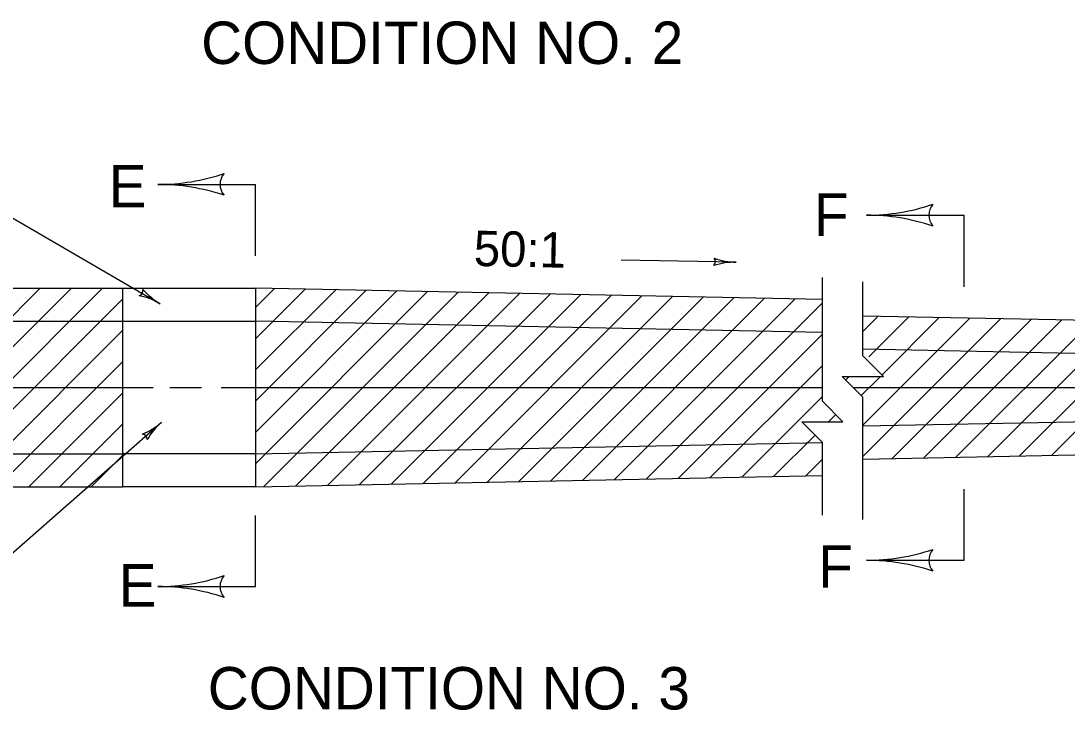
# Model space of a CAD drawing. Extents: x 1000 to 1036.3, y 1000 to 1022.
# Drawn here: x 1012.7 to 1018.62, y 1006.19 to 1010.09 of the extents above; entities that cross this region are included whole.
import ezdxf

# ---------------------------------------------------------------- set-up
doc = ezdxf.new("R2010")
doc.units = 0
doc.layers.add('Level 1', color=7, linetype='Continuous')
doc.layers.add('Level 2', color=7, linetype='Continuous')

msp = doc.modelspace()

# ---------------------------------------------------------------- linework, layer by layer
at = {"layer": 'Level 1'}
for p, q in [((1012.2908, 1009.1853), (1013.4872, 1008.4914)), ((1013.4735, 1009.1663), (1014.0263, 1009.1663)), ((1014.0263, 1008.7618), (1014.0263, 1009.1663)), ((1017.4841, 1008.9923), (1018.0368, 1008.9923)), ((1018.0368, 1008.5877), (1018.0368, 1008.9923)), ((1016.7458, 1008.7258), (1016.0963, 1008.7388)), ((1010.9638, 1008.5798), (1013.2763, 1008.5798)), ((1010.9638, 1008.5798), (1013.2763, 1008.5798)), ((1012.0358, 1007.4548), (1013.1609, 1008.5798)), ((1012.4473, 1008.2197), (1012.8074, 1008.5798)), ((1012.5547, 1008.1503), (1012.9843, 1008.5798)), ((1013.2763, 1007.4548), (1013.2763, 1008.5798)), ((1013.2763, 1008.5798), (1014.0263, 1008.5798)), ((1013.2763, 1007.4548), (1013.2763, 1008.5798)), ((1013.2763, 1008.5798), (1014.0263, 1008.5798)), ((1014.0263, 1008.5798), (1014.0263, 1007.4548)), ((1017.2339, 1008.5157), (1014.0263, 1008.5798)), ((1014.0263, 1008.5798), (1014.0263, 1007.4548)), ((1017.2339, 1008.5157), (1014.0263, 1008.5798)), ((1014.0263, 1008.4705), (1014.1334, 1008.5777)), ((1014.0263, 1008.2937), (1014.3068, 1008.5742)), ((1014.0263, 1008.1168), (1014.4802, 1008.5708)), ((1014.0263, 1007.9402), (1014.6533, 1008.5673)), ((1014.0263, 1007.7633), (1014.8267, 1008.5638)), ((1014.0263, 1007.5865), (1015.0001, 1008.5603)), ((1014.072, 1007.4556), (1015.1733, 1008.5568)), ((1012.2127, 1007.4548), (1013.2763, 1008.5183)), ((1014.2525, 1007.4593), (1015.3467, 1008.5534)), ((1014.4329, 1007.4628), (1015.52, 1008.5499)), ((1014.6132, 1007.4664), (1015.6932, 1008.5464)), ((1014.7936, 1007.47), (1015.8666, 1008.543)), ((1014.9741, 1007.4737), (1016.0399, 1008.5395)), ((1015.1543, 1007.4773), (1016.2132, 1008.5361)), ((1015.3348, 1007.4808), (1016.3865, 1008.5326)), ((1015.5152, 1007.4844), (1016.5598, 1008.5291)), ((1015.6955, 1007.4881), (1016.7331, 1008.5257)), ((1015.8759, 1007.4917), (1016.9064, 1008.5222)), ((1016.0563, 1007.4953), (1017.0798, 1008.5187)), ((1016.2366, 1007.4988), (1017.2339, 1008.4962)), ((1010.9638, 1008.3923), (1013.2763, 1008.3923)), ((1010.9638, 1008.3923), (1013.2763, 1008.3923)), ((1013.2763, 1008.3923), (1014.0263, 1008.3923)), ((1013.2763, 1008.3923), (1014.0263, 1008.3923)), ((1017.2339, 1008.3281), (1014.0263, 1008.3923)), ((1017.2339, 1008.3281), (1014.0263, 1008.3923)), ((1022.0738, 1008.3298), (1017.4633, 1008.422)), ((1022.0738, 1008.3298), (1017.4633, 1008.422)), ((1022.0738, 1008.3298), (1017.4633, 1008.422)), ((1017.4633, 1008.3343), (1017.5493, 1008.4203)), ((1017.4633, 1007.8039), (1018.0692, 1008.4098)), ((1017.4633, 1007.6273), (1018.2424, 1008.4064)), ((1017.4963, 1008.1906), (1017.7224, 1008.4168)), ((1017.5723, 1008.0898), (1017.8958, 1008.4133)), ((1017.6286, 1007.6158), (1018.4158, 1008.4029)), ((1017.8088, 1007.6193), (1018.5889, 1008.3994)), ((1017.9893, 1007.623), (1018.7623, 1008.396)), ((1018.1698, 1007.6266), (1018.9357, 1008.3925)), ((1018.35, 1007.6302), (1019.1089, 1008.3891)), ((1018.5305, 1007.6338), (1019.2823, 1008.3856)), ((1012.3895, 1007.4548), (1013.2763, 1008.3415)), ((1016.4171, 1007.5025), (1017.2339, 1008.3193)), ((1022.0738, 1008.1423), (1017.4633, 1008.2344)), ((1022.0738, 1008.1423), (1017.4633, 1008.2344)), ((1012.5662, 1007.4548), (1013.2763, 1008.1648)), ((1016.5975, 1007.5061), (1017.2339, 1008.1425)), ((1017.366, 1008.0603), (1017.3854, 1008.0798)), ((1017.4544, 1007.9719), (1017.5623, 1008.0798)), ((1012.5008, 1008.0173), (1013.447, 1008.0173)), ((1012.743, 1007.4548), (1013.2763, 1007.988)), ((1013.5412, 1008.0173), (1013.72, 1008.0173)), ((1013.8329, 1008.0173), (1017.2339, 1008.0173)), ((1016.7778, 1007.5097), (1017.2339, 1007.9658)), ((1017.4091, 1008.0173), (1020.4231, 1008.0173)), ((1017.2679, 1007.823), (1017.3093, 1007.8643)), ((1017.4633, 1007.8), (1022.0738, 1007.8923)), ((1017.4633, 1007.8), (1022.0738, 1007.8923)), ((1012.2263, 1006.7101), (1013.4941, 1007.8207)), ((1012.9198, 1007.4548), (1013.2763, 1007.8112)), ((1016.9582, 1007.5133), (1017.1926, 1007.7477)), ((1014.0263, 1007.6423), (1017.2339, 1007.7063)), ((1017.4633, 1007.6125), (1022.0738, 1007.7048)), ((1017.4633, 1007.6125), (1022.0738, 1007.7048)), ((1010.9638, 1007.6423), (1013.2763, 1007.6423)), ((1010.9638, 1007.6423), (1013.2763, 1007.6423)), ((1013.0965, 1007.4548), (1013.2763, 1007.6345)), ((1014.0263, 1007.6423), (1013.2763, 1007.6423)), ((1014.0263, 1007.6423), (1013.2763, 1007.6423)), ((1017.1387, 1007.5169), (1017.2339, 1007.6122)), ((1014.0263, 1007.4548), (1017.2339, 1007.5188)), ((1014.0263, 1007.4548), (1017.2339, 1007.5188)), ((1010.9638, 1007.4548), (1013.2763, 1007.4548)), ((1010.9638, 1007.4548), (1013.2763, 1007.4548)), ((1013.2733, 1007.4548), (1013.2763, 1007.4577)), ((1014.0263, 1007.4548), (1013.2763, 1007.4548)), ((1014.0263, 1007.4548), (1013.2763, 1007.4548)), ((1018.0368, 1007.04), (1018.0368, 1007.4419)), ((1014.0263, 1006.8917), (1014.0263, 1007.2936)), ((1017.4841, 1007.04), (1018.0368, 1007.04)), ((1013.4735, 1006.8917), (1014.0263, 1006.8917))]:
    msp.add_line(p, q, dxfattribs=at)
for points in [[(1017.2339, 1007.2948), (1017.2339, 1007.7063), (1017.1173, 1007.823), (1017.3506, 1007.823), (1017.2339, 1007.9397), (1017.2339, 1008.6391)], [(1017.2339, 1007.2948), (1017.2339, 1007.7063), (1017.1173, 1007.823), (1017.3506, 1007.823), (1017.2339, 1007.9397), (1017.2339, 1008.6391)], [(1017.4633, 1007.2713), (1017.4633, 1007.9631), (1017.3466, 1008.0798), (1017.5799, 1008.0798), (1017.4633, 1008.1964), (1017.4633, 1008.6156)], [(1017.4633, 1007.2713), (1017.4633, 1007.9631), (1017.3466, 1008.0798), (1017.5799, 1008.0798), (1017.4633, 1008.1964), (1017.4633, 1008.6156)]]:
    msp.add_lwpolyline(points, dxfattribs=at)
for centre, radius, start, end in [((1016.5973, 1008.7288), 0.0312, 317.62795, 39.74465), ((1016.7537, 1009.1164), 0.3906, 250.20051, 268.84724), ((1016.738, 1008.3353), 0.3906, 88.85336, 107.52214), ((1016.738, 1008.3353), 0.3906, 88.84113, 88.85336), ((1013.3587, 1008.566), 0.0312, 288.6623, 10.77899), ((1013.6831, 1008.8293), 0.3906, 221.23486, 239.88159), ((1013.2912, 1008.1535), 0.3906, 59.8877, 78.55648), ((1013.2912, 1008.1535), 0.3906, 59.87548, 59.8877), ((1013.2367, 1008.1145), 0.3906, 292.56453, 311.21126), ((1013.7515, 1007.5268), 0.3906, 131.21737, 149.88616), ((1013.7515, 1007.5268), 0.3906, 131.20515, 131.21737), ((1013.3823, 1007.7228), 0.0312, 359.99197, 82.10866)]:
    msp.add_arc(centre, radius, start, end, dxfattribs=at)
at = {"layer": 'Level 2'}
for centre, radius, start, end in [((1013.4735, 1010.3382), 1.1719, 270, 288.66878), ((1013.9191, 1009.1662), 0.0937, 138.7746, 220.89129), ((1013.4735, 1010.3382), 1.1719, 269.98778, 270), ((1013.4735, 1007.9945), 1.1719, 71.34716, 89.99389), ((1017.4841, 1010.1641), 1.1719, 270, 288.66878), ((1017.9297, 1008.9921), 0.0937, 138.7746, 220.89129), ((1017.4841, 1010.1641), 1.1719, 269.98778, 270), ((1017.4841, 1007.8204), 1.1719, 71.34716, 89.99389), ((1017.4841, 1008.2119), 1.1719, 270, 288.66878), ((1017.9297, 1007.0399), 0.0937, 138.7746, 220.89129), ((1017.4841, 1008.2119), 1.1719, 269.98778, 270), ((1017.4841, 1005.8681), 1.1719, 71.34716, 89.99389), ((1013.4735, 1008.0635), 1.1719, 270, 288.66878), ((1013.9191, 1006.8915), 0.0937, 138.7746, 220.89129), ((1013.4735, 1008.0635), 1.1719, 269.98778, 270), ((1013.4735, 1005.7198), 1.1719, 71.34716, 89.99389)]:
    msp.add_arc(centre, radius, start, end, dxfattribs=at)

# ---------------------------------------------------------------- texts
at = {"layer": 'Level 1'}
for s, p in [('CONDITION NO. 2', (1013.7188, 1009.8477)), ('CONDITION NO. 2', (1013.7188, 1009.8477)), ('E', (1013.1955, 1009.037)), ('E', (1013.1955, 1009.037)), ('F', (1017.1859, 1008.8753)), ('F', (1017.2105, 1006.8853)), ('E', (1013.252, 1006.7783)), ('E', (1013.252, 1006.7783)), ('CONDITION NO. 3', (1013.7563, 1006.1962)), ('CONDITION NO. 3', (1013.7563, 1006.1962))]:
    msp.add_text(s, height=0.24, dxfattribs=at).set_placement(p)
msp.add_text('50:1', height=0.2, rotation=358.854, dxfattribs=at).set_placement((1015.26, 1008.7053))

doc.saveas('drawing.dxf')
